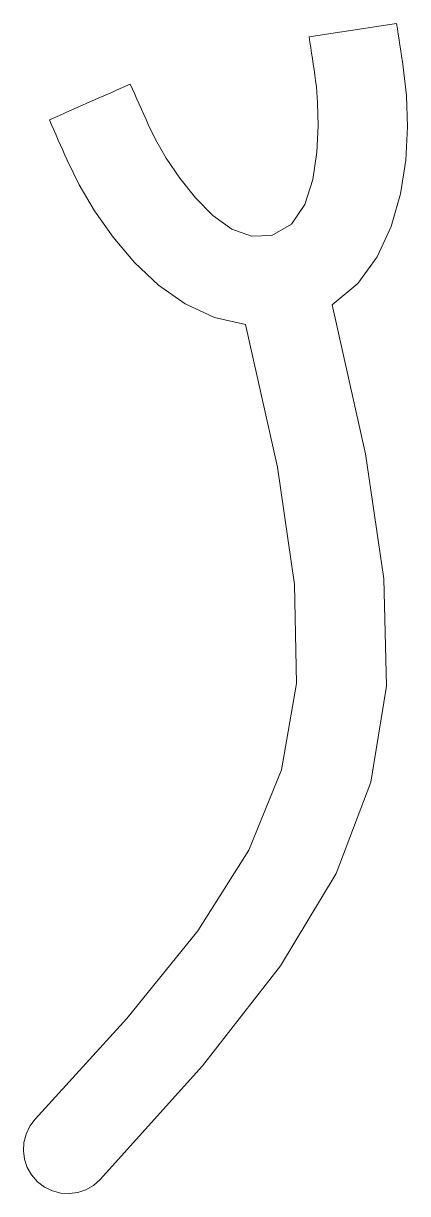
# Model space of a CAD drawing. Header units: inches. Extents: x 5.3 to 5.69, y -4.83 to -3.66.
import ezdxf

# ---------------------------------------------------------------- set-up
doc = ezdxf.new("R2010")
doc.units = ezdxf.units.IN
doc.header["$MEASUREMENT"] = 0
doc.layers.add('Layer 1', color=7, linetype='Continuous')

msp = doc.modelspace()

# ---------------------------------------------------------------- linework, layer by layer
at = {"layer": 'Layer 1', "lineweight": 0}
msp.add_lwpolyline([(5.3186, -4.8228), (5.3257, -4.8282), (5.3336, -4.832), (5.3419, -4.8341), (5.3504, -4.8346), (5.3589, -4.8335), (5.367, -4.8308), (5.3746, -4.8265), (5.3813, -4.8206), (5.4836, -4.7066), (5.5618, -4.6065), (5.6175, -4.514), (5.6523, -4.4227), (5.6677, -4.3265), (5.6653, -4.2189), (5.6467, -4.0937), (5.6134, -3.9445), (5.639, -3.9232), (5.6585, -3.8966), (5.6726, -3.8663), (5.6819, -3.8335), (5.6871, -3.7998), (5.6889, -3.7665), (5.6879, -3.7349), (5.6846, -3.7065), (5.6838, -3.7011), (5.6829, -3.6956), (5.6821, -3.6901), (5.6812, -3.6847), (5.6804, -3.6792), (5.6795, -3.6737), (5.6787, -3.6683), (5.6778, -3.6628), (5.6669, -3.6645), (5.6559, -3.6662), (5.645, -3.6678), (5.6341, -3.6695), (5.6232, -3.6712), (5.6122, -3.6729), (5.6013, -3.6745), (5.5904, -3.6762), (5.5912, -3.6817), (5.592, -3.6872), (5.5928, -3.6926), (5.5937, -3.6981), (5.5945, -3.7036), (5.5953, -3.7091), (5.5961, -3.7145), (5.5969, -3.72), (5.5977, -3.7264), (5.5989, -3.7425), (5.5995, -3.7653), (5.5982, -3.7918), (5.5941, -3.8191), (5.586, -3.844), (5.5727, -3.8637), (5.5531, -3.8751), (5.5329, -3.8759), (5.5131, -3.8687), (5.4942, -3.8552), (5.4767, -3.8376), (5.4609, -3.8177), (5.4475, -3.7976), (5.4368, -3.779), (5.4294, -3.764), (5.4272, -3.759), (5.4249, -3.7539), (5.4227, -3.7488), (5.4204, -3.7438), (5.4181, -3.7387), (5.4159, -3.7337), (5.4136, -3.7286), (5.4114, -3.7236), (5.4013, -3.728), (5.3912, -3.7325), (5.3811, -3.737), (5.3709, -3.7415), (5.3608, -3.746), (5.3507, -3.7504), (5.3406, -3.7549), (5.3305, -3.7594), (5.3327, -3.7645), (5.335, -3.7695), (5.3372, -3.7746), (5.3394, -3.7796), (5.3417, -3.7847), (5.3439, -3.7898), (5.3461, -3.7948), (5.3483, -3.7999), (5.3604, -3.8245), (5.3758, -3.8506), (5.3943, -3.8769), (5.4157, -3.9021), (5.4398, -3.9248), (5.4665, -3.9436), (5.4956, -3.9573), (5.5269, -3.9644), (5.5586, -4.1072), (5.5759, -4.2248), (5.5776, -4.3237), (5.5627, -4.4102), (5.5301, -4.4906), (5.4789, -4.5715), (5.408, -4.6592), (5.3164, -4.7601), (5.311, -4.7672), (5.3072, -4.7751), (5.3051, -4.7834), (5.3045, -4.7918), (5.3056, -4.8003), (5.3083, -4.8084), (5.3126, -4.816), (5.3186, -4.8228), (5.3186, -4.8228)], dxfattribs=at)

doc.saveas('drawing.dxf')
